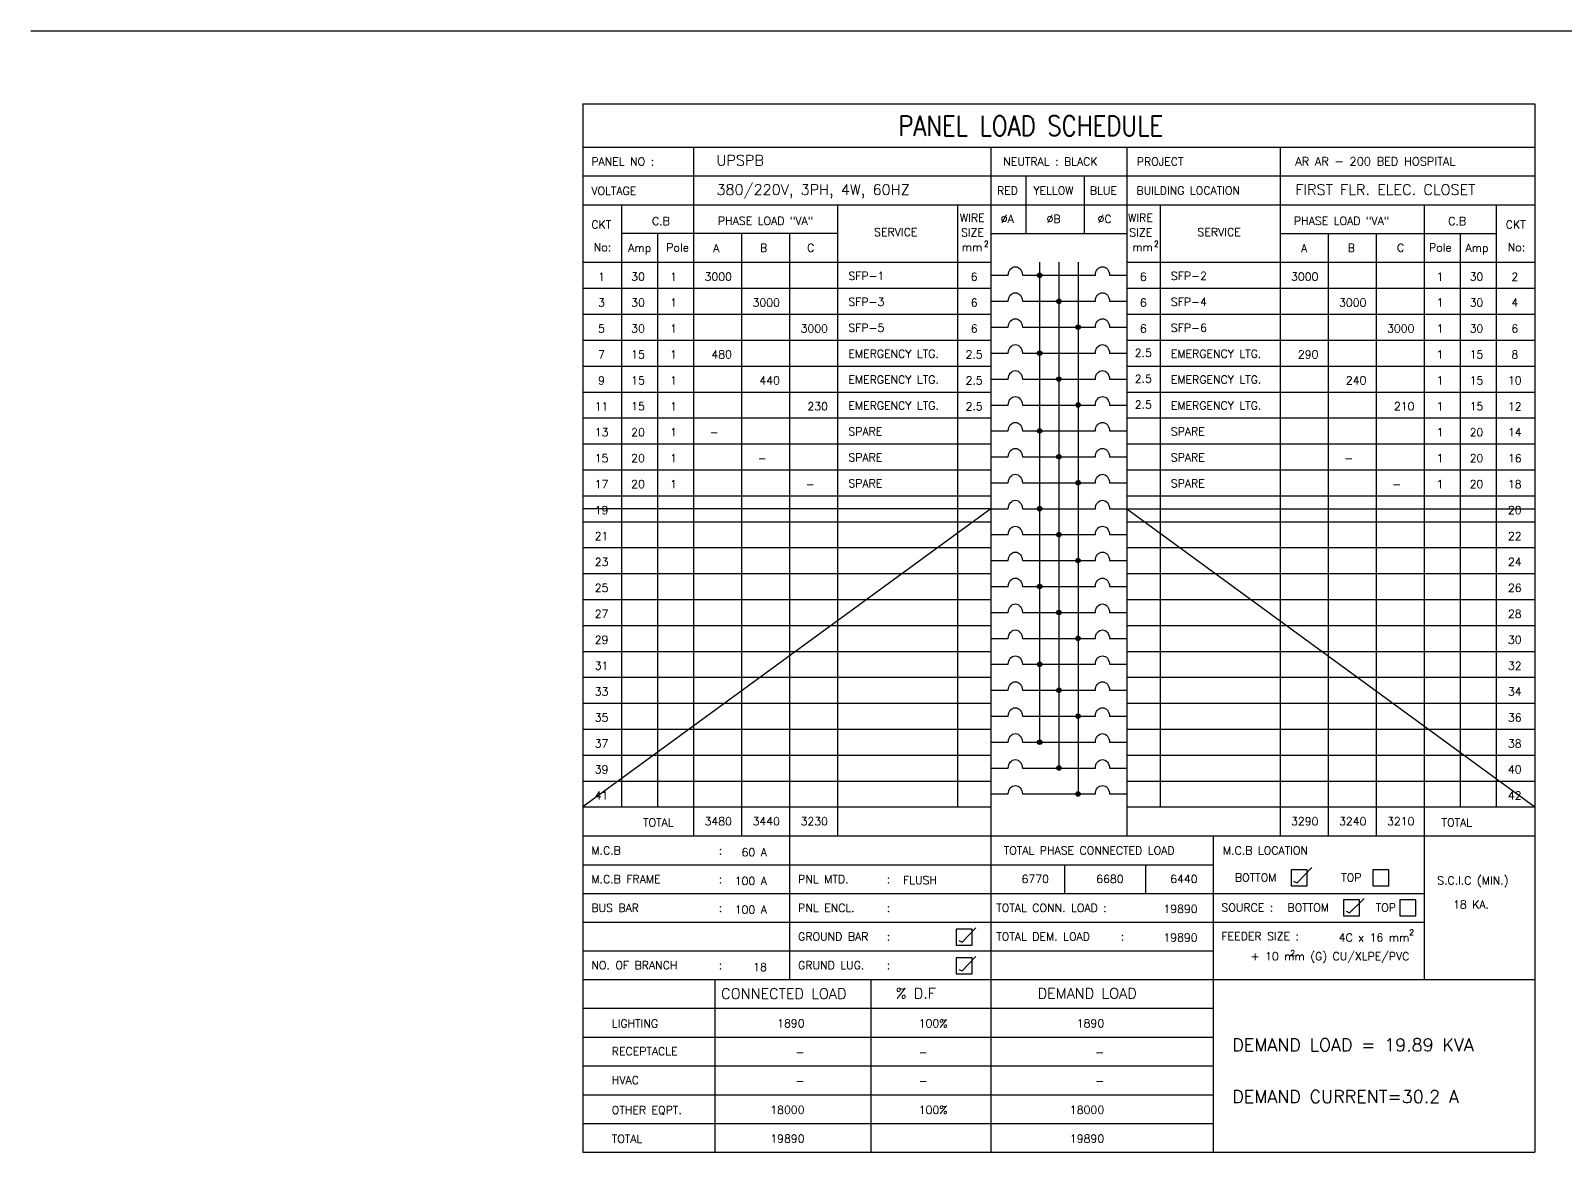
# Model space of a CAD drawing. Extents: x -114332 to -114222, y 51618 to 51715.
# Drawn here: x -114331.95 to -114298.43, y 51628.34 to 51652.82 of the extents above; entities that cross this region are included whole.
import ezdxf
from ezdxf.enums import TextEntityAlignment as Align

# ---------------------------------------------------------------- set-up
doc = ezdxf.new("R2010")
doc.units = 0
doc.header["$MEASUREMENT"] = 0
for name, color, linetype in [('BORDER', 4, 'CONTINUOUS'), ('E-TXT', 2, 'CONTINUOUS'), ('PANEL', 2, 'CONTINUOUS')]:
    doc.layers.add(name, color=color, linetype=linetype)
doc.styles.add('ROMANS', font='ROMANS.shx', dxfattribs={"height": 0.4})
pattern_1 = [(315, (90723.014225, 53692.79883), (0.00864749998874, 0.00864749998874), [])]
pattern_2 = [(315, (90723.014225, 53691.100688), (0.00864749998874, 0.00864749998874), [])]
pattern_3 = [(315, (90723.014225, 53689.402547), (0.00864749998874, 0.00864749998874), [])]
pattern_4 = [(315, (90723.014225, 53687.704406), (0.00864749998874, 0.00864749998874), [])]
pattern_5 = [(315, (90723.014225, 53686.006265), (0.00864749998874, 0.00864749998874), [])]
pattern_6 = [(315, (90723.014225, 53684.308124), (0.00864749998874, 0.00864749998874), [])]

msp = doc.modelspace()

# ---------------------------------------------------------------- hatches: boundary and pattern name
at = {"layer": 'PANEL', "linetype": 'Continuous'}
h = msp.add_hatch(dxfattribs=at)
h.set_pattern_fill('ANSI31', color=256, scale=0.068485, angle=406.041, style=0)
h.set_pattern_definition([(91.040959325, (90723.014225, 53692.7988295), (-0.00855917542476, -0.00015552164567), [])])
h.paths.add_polyline_path([(-114309.962, 51647.481, 1), (-114309.865, 51647.481, 1)])
h = msp.add_hatch(dxfattribs=at)
h.set_pattern_fill('ANSI31', color=256, scale=0.097835, angle=270, style=0)
h.set_pattern_definition(pattern_1)
h.paths.add_polyline_path([(-114309.543, 51646.914, 1), (-114309.445, 51646.914, 1)])
h = msp.add_hatch(dxfattribs=at)
h.set_pattern_fill('ANSI31', color=256, scale=0.097835, angle=270, style=0)
h.set_pattern_definition(pattern_1)
h.paths.add_polyline_path([(-114309.026, 51646.348, 1), (-114309.124, 51646.348, 1)])
h = msp.add_hatch(dxfattribs=at)
h.set_pattern_fill('ANSI31', color=256, scale=0.097835, angle=270, style=0)
h.set_pattern_definition(pattern_1)
h.paths.add_polyline_path([(-114309.865, 51645.782, 1), (-114309.962, 51645.782, 1)])
h = msp.add_hatch(dxfattribs=at)
h.set_pattern_fill('ANSI31', color=256, scale=0.097835, angle=270, style=0)
h.set_pattern_definition(pattern_1)
h.paths.add_polyline_path([(-114309.445, 51645.216, 1), (-114309.543, 51645.216, 1)])
h = msp.add_hatch(dxfattribs=at)
h.set_pattern_fill('ANSI31', color=256, scale=0.097835, angle=270, style=0)
h.set_pattern_definition(pattern_1)
h.paths.add_polyline_path([(-114309.026, 51644.65, 1), (-114309.124, 51644.65, 1)])
h = msp.add_hatch(dxfattribs=at)
h.set_pattern_fill('ANSI31', color=256, scale=0.097835, angle=270, style=0)
h.set_pattern_definition(pattern_2)
h.paths.add_polyline_path([(-114309.865, 51644.084, 1), (-114309.962, 51644.084, 1)])
h = msp.add_hatch(dxfattribs=at)
h.set_pattern_fill('ANSI31', color=256, scale=0.097835, angle=270, style=0)
h.set_pattern_definition(pattern_2)
h.paths.add_polyline_path([(-114309.445, 51643.518, 1), (-114309.543, 51643.518, 1)])
h = msp.add_hatch(dxfattribs=at)
h.set_pattern_fill('ANSI31', color=256, scale=0.097835, angle=270, style=0)
h.set_pattern_definition(pattern_2)
h.paths.add_polyline_path([(-114309.026, 51642.952, 1), (-114309.124, 51642.952, 1)])
h = msp.add_hatch(dxfattribs=at)
h.set_pattern_fill('ANSI31', color=256, scale=0.097835, angle=270, style=0)
h.set_pattern_definition(pattern_3)
h.paths.add_polyline_path([(-114309.865, 51642.386, 1), (-114309.962, 51642.386, 1)])
h = msp.add_hatch(dxfattribs=at)
h.set_pattern_fill('ANSI31', color=256, scale=0.097835, angle=270, style=0)
h.set_pattern_definition(pattern_3)
h.paths.add_polyline_path([(-114309.445, 51641.82, 1), (-114309.543, 51641.82, 1)])
h = msp.add_hatch(dxfattribs=at)
h.set_pattern_fill('ANSI31', color=256, scale=0.097835, angle=270, style=0)
h.set_pattern_definition(pattern_3)
h.paths.add_polyline_path([(-114309.026, 51641.254, 1), (-114309.124, 51641.254, 1)])
h = msp.add_hatch(dxfattribs=at)
h.set_pattern_fill('ANSI31', color=256, scale=0.097835, angle=270, style=0)
h.set_pattern_definition(pattern_4)
h.paths.add_polyline_path([(-114309.865, 51640.688, 1), (-114309.962, 51640.688, 1)])
h = msp.add_hatch(dxfattribs=at)
h.set_pattern_fill('ANSI31', color=256, scale=0.097835, angle=270, style=0)
h.set_pattern_definition(pattern_4)
h.paths.add_polyline_path([(-114309.445, 51640.122, 1), (-114309.543, 51640.122, 1)])
h = msp.add_hatch(dxfattribs=at)
h.set_pattern_fill('ANSI31', color=256, scale=0.097835, angle=270, style=0)
h.set_pattern_definition(pattern_4)
h.paths.add_polyline_path([(-114309.026, 51639.556, 1), (-114309.124, 51639.556, 1)])
h = msp.add_hatch(dxfattribs=at)
h.set_pattern_fill('ANSI31', color=256, scale=0.097835, angle=270, style=0)
h.set_pattern_definition(pattern_5)
h.paths.add_polyline_path([(-114309.865, 51638.99, 1), (-114309.962, 51638.99, 1)])
h = msp.add_hatch(dxfattribs=at)
h.set_pattern_fill('ANSI31', color=256, scale=0.097835, angle=270, style=0)
h.set_pattern_definition(pattern_5)
h.paths.add_polyline_path([(-114309.445, 51638.424, 1), (-114309.543, 51638.424, 1)])
h = msp.add_hatch(dxfattribs=at)
h.set_pattern_fill('ANSI31', color=256, scale=0.097835, angle=270, style=0)
h.set_pattern_definition(pattern_5)
h.paths.add_polyline_path([(-114309.026, 51637.858, 1), (-114309.124, 51637.858, 1)])
h = msp.add_hatch(dxfattribs=at)
h.set_pattern_fill('ANSI31', color=256, scale=0.097835, angle=270, style=0)
h.set_pattern_definition(pattern_6)
h.paths.add_polyline_path([(-114309.865, 51637.292, 1), (-114309.962, 51637.292, 1)])
h = msp.add_hatch(dxfattribs=at)
h.set_pattern_fill('ANSI31', color=256, scale=0.097835, angle=270, style=0)
h.set_pattern_definition(pattern_6)
h.paths.add_polyline_path([(-114309.445, 51636.726, 1), (-114309.543, 51636.726, 1)])
h = msp.add_hatch(dxfattribs=at)
h.set_pattern_fill('ANSI31', color=256, scale=0.097835, angle=270, style=0)
h.set_pattern_definition(pattern_6)
h.paths.add_polyline_path([(-114309.026, 51636.16, 1), (-114309.124, 51636.16, 1)])

# ---------------------------------------------------------------- linework, layer by layer
at = {"layer": 'BORDER', "color": 1}
msp.add_line((-114331.947, 51652.819), (-114221.674, 51652.819), dxfattribs=at)
at = {"layer": 'PANEL', "color": 6}
for p, q in [((-114319.889, 51651.223), (-114319.889, 51628.339)), ((-114319.889, 51651.223), (-114299.099, 51651.223)), ((-114299.099, 51651.223), (-114299.099, 51628.339)), ((-114319.889, 51628.339), (-114299.099, 51628.339))]:
    msp.add_line(p, q, dxfattribs=at)
at = {"layer": 'PANEL', "color": 2}
for p, q in [((-114319.889, 51650.279), (-114299.099, 51650.279)), ((-114310.979, 51650.279), (-114310.979, 51635.243)), ((-114308.009, 51650.279), (-114308.009, 51635.243)), ((-114319.889, 51649.021), (-114299.099, 51649.021)), ((-114310.979, 51648.39), (-114308.009, 51648.39)), ((-114319.889, 51635.243), (-114299.099, 51635.243))]:
    msp.add_line(p, q, dxfattribs=at)
at = {"layer": 'PANEL', "color": 11}
for p, q in [((-114317.47, 51650.279), (-114317.47, 51635.243)), ((-114304.663, 51650.279), (-114304.663, 51635.243)), ((-114319.042, 51649.021), (-114319.042, 51635.877)), ((-114314.325, 51649.021), (-114314.325, 51635.243)), ((-114311.705, 51649.021), (-114311.705, 51635.877)), ((-114307.284, 51649.021), (-114307.284, 51635.877)), ((-114301.518, 51649.021), (-114301.518, 51632.113)), ((-114299.946, 51649.021), (-114299.946, 51635.877)), ((-114314.325, 51648.393), (-114319.042, 51648.393)), ((-114318.256, 51648.393), (-114318.256, 51635.877)), ((-114316.422, 51648.393), (-114316.422, 51635.243)), ((-114315.374, 51648.393), (-114315.374, 51632.113)), ((-114304.663, 51648.393), (-114299.946, 51648.393)), ((-114303.615, 51648.393), (-114303.615, 51635.243)), ((-114302.567, 51648.393), (-114302.567, 51635.243)), ((-114300.732, 51648.393), (-114300.732, 51635.877)), ((-114319.889, 51647.764), (-114310.979, 51647.764)), ((-114308.009, 51647.764), (-114299.099, 51647.764)), ((-114319.889, 51647.198), (-114310.979, 51647.198)), ((-114308.009, 51647.198), (-114299.099, 51647.198)), ((-114319.889, 51646.631), (-114310.979, 51646.631)), ((-114308.009, 51646.631), (-114299.099, 51646.631)), ((-114319.889, 51646.065), (-114310.979, 51646.065)), ((-114308.009, 51646.065), (-114299.099, 51646.065)), ((-114319.889, 51645.499), (-114310.979, 51645.499)), ((-114308.009, 51645.499), (-114299.099, 51645.499)), ((-114319.889, 51644.933), (-114310.979, 51644.933)), ((-114308.009, 51644.933), (-114299.099, 51644.933)), ((-114319.889, 51644.367), (-114310.979, 51644.367)), ((-114308.009, 51644.367), (-114299.099, 51644.367)), ((-114319.889, 51643.801), (-114310.979, 51643.801)), ((-114308.009, 51643.801), (-114299.099, 51643.801)), ((-114319.889, 51643.235), (-114310.979, 51643.235)), ((-114308.009, 51643.235), (-114299.099, 51643.235)), ((-114319.889, 51642.669), (-114310.979, 51642.669)), ((-114308.009, 51642.669), (-114299.099, 51642.669)), ((-114319.889, 51642.103), (-114310.979, 51642.103)), ((-114308.009, 51642.103), (-114299.099, 51642.103)), ((-114319.889, 51641.537), (-114310.979, 51641.537)), ((-114308.009, 51641.537), (-114299.099, 51641.537)), ((-114319.889, 51640.971), (-114310.979, 51640.971)), ((-114308.009, 51640.971), (-114299.099, 51640.971)), ((-114319.889, 51640.405), (-114310.979, 51640.405)), ((-114308.009, 51640.405), (-114299.099, 51640.405)), ((-114319.889, 51639.839), (-114310.979, 51639.839)), ((-114308.009, 51639.839), (-114299.099, 51639.839)), ((-114319.889, 51639.273), (-114310.979, 51639.273)), ((-114308.009, 51639.273), (-114299.099, 51639.273)), ((-114319.889, 51638.707), (-114310.979, 51638.707)), ((-114308.009, 51638.707), (-114299.099, 51638.707)), ((-114319.889, 51638.141), (-114310.979, 51638.141)), ((-114308.009, 51638.141), (-114299.099, 51638.141)), ((-114319.889, 51637.575), (-114310.979, 51637.575)), ((-114308.009, 51637.575), (-114299.099, 51637.575)), ((-114319.889, 51637.009), (-114310.979, 51637.009)), ((-114308.009, 51637.009), (-114299.099, 51637.009)), ((-114319.889, 51636.443), (-114310.979, 51636.443)), ((-114308.009, 51636.443), (-114299.099, 51636.443)), ((-114319.889, 51635.877), (-114310.979, 51635.877)), ((-114308.009, 51635.877), (-114299.099, 51635.877)), ((-114310.979, 51635.243), (-114310.979, 51628.339)), ((-114306.128, 51635.243), (-114306.128, 51632.113)), ((-114319.889, 51634.617), (-114306.128, 51634.617)), ((-114309.373, 51634.617), (-114309.373, 51633.991)), ((-114307.603, 51634.617), (-114307.603, 51633.991)), ((-114319.889, 51633.991), (-114301.518, 51633.991)), ((-114319.889, 51633.365), (-114301.518, 51633.365)), ((-114319.889, 51632.739), (-114306.128, 51632.739)), ((-114319.889, 51632.113), (-114299.099, 51632.113)), ((-114317.008, 51632.113), (-114317.008, 51628.339)), ((-114313.6, 51632.113), (-114313.6, 51628.339)), ((-114306.128, 51632.113), (-114306.128, 51628.339)), ((-114319.889, 51631.484), (-114306.128, 51631.484)), ((-114319.889, 51630.855), (-114306.128, 51630.855)), ((-114319.889, 51630.226), (-114306.128, 51630.226)), ((-114319.889, 51629.597), (-114306.128, 51629.597)), ((-114319.889, 51628.968), (-114306.128, 51628.968))]:
    msp.add_line(p, q, dxfattribs=at)
at = {"layer": 'PANEL'}
for p, q in [((-114319.889, 51649.653), (-114299.099, 51649.653)), ((-114310.209, 51648.39), (-114310.209, 51649.653)), ((-114308.933, 51648.39), (-114308.933, 51649.653)), ((-114309.914, 51647.764), (-114309.914, 51637.292)), ((-114309.494, 51647.764), (-114309.494, 51636.726)), ((-114309.075, 51647.764), (-114309.075, 51636.16)), ((-114310.979, 51647.481), (-114310.6, 51647.481)), ((-114310.292, 51647.481), (-114308.696, 51647.481)), ((-114308.388, 51647.481), (-114308.009, 51647.481)), ((-114310.979, 51646.914), (-114310.6, 51646.914)), ((-114310.292, 51646.914), (-114308.696, 51646.914)), ((-114308.388, 51646.914), (-114308.009, 51646.914)), ((-114310.979, 51646.348), (-114310.6, 51646.348)), ((-114310.292, 51646.348), (-114308.696, 51646.348)), ((-114308.388, 51646.348), (-114308.009, 51646.348)), ((-114310.979, 51645.782), (-114310.6, 51645.782)), ((-114310.292, 51645.782), (-114308.696, 51645.782)), ((-114308.388, 51645.782), (-114308.009, 51645.782)), ((-114310.979, 51645.216), (-114310.6, 51645.216)), ((-114310.292, 51645.216), (-114308.696, 51645.216)), ((-114308.388, 51645.216), (-114308.009, 51645.216)), ((-114310.979, 51644.65), (-114310.6, 51644.65)), ((-114310.292, 51644.65), (-114308.696, 51644.65)), ((-114308.388, 51644.65), (-114308.009, 51644.65)), ((-114310.979, 51644.084), (-114310.6, 51644.084)), ((-114310.292, 51644.084), (-114308.696, 51644.084)), ((-114308.388, 51644.084), (-114308.009, 51644.084)), ((-114310.979, 51643.518), (-114310.6, 51643.518)), ((-114310.292, 51643.518), (-114308.696, 51643.518)), ((-114308.388, 51643.518), (-114308.009, 51643.518)), ((-114310.979, 51642.952), (-114310.6, 51642.952)), ((-114310.292, 51642.952), (-114308.696, 51642.952)), ((-114308.388, 51642.952), (-114308.009, 51642.952)), ((-114310.979, 51642.386), (-114310.6, 51642.386)), ((-114310.292, 51642.386), (-114308.696, 51642.386)), ((-114308.388, 51642.386), (-114308.009, 51642.386)), ((-114310.979, 51641.82), (-114310.6, 51641.82)), ((-114310.292, 51641.82), (-114308.696, 51641.82)), ((-114308.388, 51641.82), (-114308.009, 51641.82)), ((-114310.979, 51641.254), (-114310.6, 51641.254)), ((-114310.292, 51641.254), (-114308.696, 51641.254)), ((-114308.388, 51641.254), (-114308.009, 51641.254)), ((-114310.979, 51640.688), (-114310.6, 51640.688)), ((-114310.292, 51640.688), (-114308.696, 51640.688)), ((-114308.388, 51640.688), (-114308.009, 51640.688)), ((-114310.979, 51640.122), (-114310.6, 51640.122)), ((-114310.292, 51640.122), (-114308.696, 51640.122)), ((-114308.388, 51640.122), (-114308.009, 51640.122)), ((-114310.979, 51639.556), (-114310.6, 51639.556)), ((-114310.292, 51639.556), (-114308.696, 51639.556)), ((-114308.388, 51639.556), (-114308.009, 51639.556)), ((-114310.979, 51638.99), (-114310.6, 51638.99)), ((-114310.292, 51638.99), (-114308.696, 51638.99)), ((-114308.388, 51638.99), (-114308.009, 51638.99)), ((-114310.979, 51638.424), (-114310.6, 51638.424)), ((-114310.292, 51638.424), (-114308.696, 51638.424)), ((-114308.388, 51638.424), (-114308.009, 51638.424)), ((-114310.979, 51637.858), (-114310.6, 51637.858)), ((-114310.292, 51637.858), (-114308.696, 51637.858)), ((-114308.388, 51637.858), (-114308.009, 51637.858)), ((-114310.979, 51637.292), (-114310.6, 51637.292)), ((-114310.292, 51637.292), (-114308.696, 51637.292)), ((-114308.388, 51637.292), (-114308.009, 51637.292)), ((-114310.979, 51636.726), (-114310.6, 51636.726)), ((-114310.292, 51636.726), (-114308.696, 51636.726)), ((-114308.388, 51636.726), (-114308.009, 51636.726)), ((-114310.979, 51636.16), (-114310.6, 51636.16)), ((-114310.292, 51636.16), (-114308.696, 51636.16)), ((-114308.388, 51636.16), (-114308.009, 51636.16)), ((-114304.291, 51634.224), (-114303.973, 51634.556)), ((-114304.367, 51634.254), (-114304.291, 51634.224)), ((-114303.144, 51633.569), (-114302.825, 51633.881)), ((-114303.22, 51633.599), (-114303.144, 51633.569)), ((-114311.604, 51632.928), (-114311.305, 51633.241)), ((-114311.68, 51632.959), (-114311.604, 51632.928)), ((-114311.604, 51632.301), (-114311.305, 51632.613)), ((-114311.68, 51632.331), (-114311.604, 51632.301))]:
    msp.add_line(p, q, dxfattribs=at)
at = {"layer": 'PANEL', "color": 7}
for p, q in [((-114310.979, 51642.386), (-114319.889, 51642.386)), ((-114310.979, 51642.386), (-114319.889, 51635.877)), ((-114308.009, 51642.386), (-114299.099, 51642.386)), ((-114308.009, 51642.386), (-114299.099, 51635.877))]:
    msp.add_line(p, q, dxfattribs=at)
at = {"layer": 'PANEL', "color": 11}
for points in [[(-114304.075, 51634.507), (-114304.424, 51634.507), (-114304.424, 51634.158), (-114304.075, 51634.158)], [(-114302.29, 51634.507), (-114302.64, 51634.507), (-114302.64, 51634.158), (-114302.29, 51634.158)], [(-114302.927, 51633.852), (-114303.277, 51633.852), (-114303.277, 51633.502), (-114302.927, 51633.502)], [(-114301.7, 51633.852), (-114302.05, 51633.852), (-114302.05, 51633.502), (-114301.7, 51633.502)], [(-114311.387, 51633.211), (-114311.737, 51633.211), (-114311.737, 51632.862), (-114311.387, 51632.862)], [(-114311.387, 51632.584), (-114311.737, 51632.584), (-114311.737, 51632.235), (-114311.387, 51632.235)]]:
    msp.add_lwpolyline(points, close=True, dxfattribs=at)
at = {"layer": 'PANEL'}
for centre in [(-114309.914, 51647.481), (-114309.494, 51646.914), (-114309.075, 51646.348), (-114309.914, 51645.782), (-114309.494, 51645.216), (-114309.075, 51644.65), (-114309.914, 51644.084), (-114309.494, 51643.518), (-114309.075, 51642.952), (-114309.914, 51642.386), (-114309.494, 51641.82), (-114309.075, 51641.254), (-114309.914, 51640.688), (-114309.494, 51640.122), (-114309.075, 51639.556), (-114309.914, 51638.99), (-114309.494, 51638.424), (-114309.075, 51637.858), (-114309.914, 51637.292), (-114309.494, 51636.726), (-114309.075, 51636.16)]:
    msp.add_circle(centre, 0.0489, dxfattribs=at)
at = {"layer": 'PANEL', "extrusion": (0, 0, -1)}
for centre in [(-114310.446, 51647.481), (-114308.542, 51647.481), (-114310.446, 51646.914), (-114308.542, 51646.914), (-114310.446, 51646.348), (-114308.542, 51646.348), (-114310.446, 51645.782), (-114308.542, 51645.782), (-114310.446, 51645.216), (-114308.542, 51645.216), (-114310.446, 51644.65), (-114308.542, 51644.65), (-114310.446, 51644.084), (-114308.542, 51644.084), (-114310.446, 51643.518), (-114308.542, 51643.518), (-114310.446, 51642.952), (-114308.542, 51642.952), (-114310.446, 51642.386), (-114308.542, 51642.386), (-114310.446, 51641.82), (-114308.542, 51641.82), (-114310.446, 51641.254), (-114308.542, 51641.254), (-114310.446, 51640.688), (-114308.542, 51640.688), (-114310.446, 51640.122), (-114308.542, 51640.122), (-114310.446, 51639.556), (-114308.542, 51639.556), (-114310.446, 51638.99), (-114308.542, 51638.99), (-114310.446, 51638.424), (-114308.542, 51638.424), (-114310.446, 51637.858), (-114308.542, 51637.858), (-114310.446, 51637.292), (-114308.542, 51637.292), (-114310.446, 51636.726), (-114308.542, 51636.726), (-114310.446, 51636.16), (-114308.542, 51636.16)]:
    msp.add_ellipse(centre, major_axis=(0, 0.185), ratio=0.833333, start_param=-1.570796, end_param=1.570796, dxfattribs=at)

# ---------------------------------------------------------------- texts
at = {"layer": 'E-TXT', "style": 'ROMANS'}
for s, height, p in [('UPSPB', 0.2306, (-114316.972, 51649.875)), ('AR AR - 200 BED HOSPITAL', 0.18169, (-114304.331, 51649.876)), ('380/220V, 3PH, 4W, 60HZ', 0.23061, (-114316.972, 51649.234)), ('FIRST FLR. ELEC. CLOSET', 0.23061, (-114304.331, 51649.234)), ('30', 0.1747, (-114318.834, 51647.364)), ('30', 0.1747, (-114300.524, 51647.364)), ('30', 0.1747, (-114318.834, 51646.798)), ('30', 0.1747, (-114300.524, 51646.798)), ('30', 0.1747, (-114318.834, 51646.232)), ('30', 0.1747, (-114300.524, 51646.232)), ('15', 0.1747, (-114318.834, 51645.666)), ('15', 0.1747, (-114300.524, 51645.666)), ('15', 0.1747, (-114318.834, 51645.1)), ('15', 0.1747, (-114300.524, 51645.1)), ('15', 0.1747, (-114318.834, 51644.534)), ('15', 0.1747, (-114300.524, 51644.534)), ('20', 0.1747, (-114318.834, 51643.968)), ('20', 0.1747, (-114300.524, 51643.968)), ('20', 0.1747, (-114318.834, 51643.402)), ('20', 0.1747, (-114300.524, 51643.402)), ('20', 0.1747, (-114318.834, 51642.836)), ('20', 0.1747, (-114300.524, 51642.836))]:
    msp.add_text(s, height=height, dxfattribs=at).set_placement(p)
for s, height, p in [('1', 0.175, (-114317.909, 51647.45)), ('6', 0.175, (-114311.345, 51647.45)), ('6', 0.175, (-114307.65, 51647.45)), ('1', 0.175, (-114301.171, 51647.45)), ('1', 0.175, (-114317.909, 51646.884)), ('6', 0.175, (-114311.345, 51646.884)), ('6', 0.175, (-114307.65, 51646.884)), ('1', 0.175, (-114301.171, 51646.884)), ('1', 0.175, (-114317.909, 51646.318)), ('6', 0.175, (-114311.345, 51646.318)), ('6', 0.175, (-114307.65, 51646.318)), ('1', 0.175, (-114301.171, 51646.318)), ('1', 0.175, (-114317.909, 51645.752)), ('2.5', 0.1747, (-114311.345, 51645.752)), ('2.5', 0.1747, (-114307.65, 51645.79)), ('1', 0.175, (-114301.171, 51645.752)), ('1', 0.175, (-114317.909, 51645.186)), ('2.5', 0.1747, (-114311.345, 51645.186)), ('2.5', 0.1747, (-114307.65, 51645.224)), ('1', 0.175, (-114301.171, 51645.186)), ('1', 0.175, (-114317.909, 51644.62)), ('2.5', 0.1747, (-114311.345, 51644.62)), ('2.5', 0.1747, (-114307.65, 51644.658)), ('1', 0.175, (-114301.171, 51644.62)), ('1', 0.175, (-114317.909, 51644.054)), ('1', 0.175, (-114301.171, 51644.054)), ('1', 0.175, (-114317.909, 51643.488)), ('1', 0.175, (-114301.171, 51643.488)), ('1', 0.175, (-114317.909, 51642.922)), ('1', 0.175, (-114301.171, 51642.922))]:
    msp.add_text(s, height=height, dxfattribs=at).set_placement(p, align=Align.MIDDLE)
for s, height, p in [('3000', 0.1747, (-114316.633, 51647.364)), ('3000', 0.1747, (-114303.826, 51647.364)), ('3000', 0.1747, (-114315.585, 51646.798)), ('3000', 0.1747, (-114302.778, 51646.798)), ('3000', 0.1747, (-114314.536, 51646.232)), ('3000', 0.1747, (-114301.729, 51646.232)), ('480', 0.1747, (-114316.633, 51645.666)), ('290', 0.1747, (-114303.826, 51645.666)), ('440', 0.1747, (-114315.585, 51645.1)), ('240', 0.1747, (-114302.778, 51645.1)), ('230', 0.1747, (-114314.536, 51644.534)), ('210', 0.1747, (-114301.729, 51644.534)), ('-', 0.175, (-114316.925, 51643.968)), ('-', 0.175, (-114315.877, 51643.402)), ('-', 0.175, (-114303.07, 51643.402)), ('-', 0.175, (-114314.828, 51642.836)), ('-', 0.175, (-114302.021, 51642.836)), ('3480', 0.1747, (-114316.633, 51635.477)), ('3440', 0.1747, (-114315.585, 51635.477)), ('3230', 0.1747, (-114314.536, 51635.477)), ('3290', 0.1747, (-114303.826, 51635.477)), ('3240', 0.1747, (-114302.778, 51635.477)), ('3210', 0.1747, (-114301.729, 51635.477)), ('60 A', 0.1747, (-114315.87, 51634.8)), ('100 A', 0.1747, (-114315.87, 51634.174)), ('FLUSH', 0.1747, (-114312.156, 51634.192)), ('6770', 0.1747, (-114309.71, 51634.218)), ('6680', 0.1747, (-114308.08, 51634.218)), ('6440', 0.1747, (-114306.464, 51634.218)), ('100 A', 0.1747, (-114315.87, 51633.548)), ('19890', 0.1747, (-114306.464, 51633.565)), ('19890', 0.1747, (-114306.464, 51632.939)), ('4C x 16 mm', 0.1747, (-114301.84, 51632.939)), ('2', 0.122, (-114301.739, 51633.078)), ('+ 10 mm (G) CU/XLPE/PVC', 0.17471, (-114301.84, 51632.53)), ('2', 0.122, (-114304.335, 51632.626)), ('18', 0.1747, (-114315.87, 51632.296)), ('1890', 0.1747, (-114315.048, 51631.066)), ('1890', 0.1747, (-114308.505, 51631.066)), ('-', 0.175, (-114315.048, 51630.437)), ('-', 0.175, (-114308.505, 51630.437)), ('-', 0.175, (-114315.048, 51629.808)), ('-', 0.175, (-114308.505, 51629.808)), ('18000', 0.1747, (-114315.048, 51629.179)), ('18000', 0.1747, (-114308.505, 51629.179)), ('19890', 0.1747, (-114315.048, 51628.55)), ('19890', 0.1747, (-114308.505, 51628.55))]:
    msp.add_text(s, height=height, dxfattribs=at).set_placement(p, align=Align.RIGHT)
at = {"layer": 'PANEL', "color": 6, "style": 'ROMANS', "width": 0.833333}
msp.add_text('PANEL LOAD SCHEDULE', height=0.44026, dxfattribs=at).set_placement((-114313.004, 51650.524))
at = {"layer": 'PANEL', "style": 'ROMANS'}
for s, height, p in [('PANEL NO :', 0.1747, (-114319.704, 51649.875)), ('NEUTRAL : BLACK', 0.17471, (-114310.708, 51649.875)), ('PROJECT', 0.1747, (-114307.792, 51649.875)), ('VOLTAGE', 0.1747, (-114319.704, 51649.236)), ('RED', 0.1747, (-114310.845, 51649.242)), ('YELLOW', 0.1747, (-114310.051, 51649.242)), ('BLUE', 0.1747, (-114308.818, 51649.242)), ('BUILDING LOCATION', 0.17471, (-114307.8, 51649.242)), ('WIRE', 0.1747, (-114311.656, 51648.651)), ('WIRE', 0.1747, (-114307.981, 51648.651)), ('CKT', 0.1747, (-114319.704, 51648.5)), ('C.B', 0.1747, (-114318.38, 51648.576)), ('PHASE LOAD "VA"', 0.17471, (-114316.94, 51648.582)), ('SERVICE', 0.1747, (-114313.528, 51648.336)), ('SIZE', 0.1747, (-114311.631, 51648.33)), ('%%CA', 0.1747, (-114310.763, 51648.623)), ('%%CB', 0.1747, (-114309.763, 51648.623)), ('%%CC', 0.1747, (-114308.648, 51648.623)), ('SIZE', 0.1747, (-114307.957, 51648.33)), ('SERVICE', 0.1747, (-114306.467, 51648.336)), ('PHASE LOAD "VA"', 0.17471, (-114304.361, 51648.582)), ('C.B', 0.1747, (-114300.991, 51648.576)), ('CKT', 0.1747, (-114299.734, 51648.5)), ('No:', 0.1747, (-114319.652, 51648.008)), ('Amp', 0.1747, (-114318.899, 51647.993)), ('Pole', 0.1747, (-114318.068, 51648)), ('A', 0.175, (-114317.042, 51647.985)), ('B', 0.175, (-114316.018, 51647.992)), ('C', 0.175, (-114314.991, 51647.994)), ('A', 0.175, (-114304.206, 51647.985)), ('B', 0.175, (-114303.188, 51647.992)), ('C', 0.175, (-114302.111, 51647.994)), ('Pole', 0.1747, (-114301.411, 51648)), ('Amp', 0.1747, (-114300.614, 51647.993)), ('No:', 0.1747, (-114299.694, 51648.008)), ('mm', 0.1747, (-114311.614, 51648.009)), ('mm', 0.1747, (-114307.89, 51648.009)), ('SFP-1', 0.1747, (-114314.091, 51647.38)), ('SFP-2', 0.1747, (-114307.049, 51647.38)), ('SFP-3', 0.1747, (-114314.091, 51646.814)), ('SFP-4', 0.1747, (-114307.049, 51646.814)), ('SFP-5', 0.1747, (-114314.091, 51646.248)), ('SFP-6', 0.1747, (-114307.049, 51646.248)), ('EMERGENCY LTG.', 0.17471, (-114314.091, 51645.682)), ('EMERGENCY LTG.', 0.17471, (-114307.049, 51645.682)), ('EMERGENCY LTG.', 0.17471, (-114314.091, 51645.116)), ('EMERGENCY LTG.', 0.17471, (-114307.049, 51645.116)), ('EMERGENCY LTG.', 0.17471, (-114314.091, 51644.55)), ('EMERGENCY LTG.', 0.17471, (-114307.049, 51644.55)), ('SPARE', 0.1747, (-114314.091, 51643.984)), ('SPARE', 0.1747, (-114307.049, 51643.984)), ('SPARE', 0.1747, (-114314.091, 51643.418)), ('SPARE', 0.1747, (-114307.049, 51643.418)), ('SPARE', 0.1747, (-114314.091, 51642.852)), ('SPARE', 0.1747, (-114307.049, 51642.852)), ('TOTAL', 0.1747, (-114318.575, 51635.45)), ('TOTAL', 0.1747, (-114301.138, 51635.45)), ('M.C.B', 0.1747, (-114319.704, 51634.839)), (':', 0.175, (-114316.922, 51634.839)), ('TOTAL PHASE CONNECTED LOAD', 0.17471, (-114310.697, 51634.839)), ('M.C.B LOCATION', 0.17471, (-114305.911, 51634.839)), ('BOTTOM', 0.1747, (-114305.649, 51634.249)), ('TOP', 0.1747, (-114303.329, 51634.249)), ('M.C.B FRAME', 0.17471, (-114319.704, 51634.213)), (':', 0.175, (-114316.922, 51634.213)), ('PNL MTD.', 0.1747, (-114315.188, 51634.213)), (':', 0.175, (-114313.254, 51634.213)), ('S.C.I.C (MIN.)', 0.17471, (-114301.233, 51634.184)), ('BUS BAR', 0.1747, (-114319.704, 51633.587)), ('PNL ENCL.', 0.1747, (-114315.188, 51633.587)), ('TOTAL CONN. LOAD :', 0.17471, (-114310.861, 51633.587)), ('SOURCE :', 0.1747, (-114305.944, 51633.594)), ('BOTTOM', 0.1747, (-114304.502, 51633.594)), ('TOP', 0.1747, (-114302.575, 51633.594)), ('18 KA.', 0.1747, (-114300.887, 51633.659)), (':', 0.175, (-114316.922, 51633.587)), (':', 0.175, (-114313.254, 51633.587)), ('GROUND BAR', 0.1747, (-114315.188, 51632.961)), (':', 0.175, (-114313.254, 51632.961)), ('TOTAL DEM. LOAD ', 0.17471, (-114310.861, 51632.961)), (':', 0.175, (-114308.14, 51632.961)), ('FEEDER SIZE :', 0.17471, (-114305.944, 51632.968)), ('NO. OF BRANCH', 0.17471, (-114319.704, 51632.335)), (':', 0.175, (-114316.922, 51632.335)), ('GRUND LUG.', 0.1747, (-114315.188, 51632.335)), (':', 0.175, (-114313.254, 51632.335)), ('CONNECTED LOAD', 0.23061, (-114316.869, 51631.687)), ('% D.F', 0.2306, (-114313.057, 51631.693)), ('DEMAND LOAD', 0.23061, (-114309.957, 51631.693)), ('LIGHTING', 0.1747, (-114319.257, 51631.064)), ('100%', 0.1747, (-114312.555, 51631.064)), ('DEMAND LOAD = 19.89 KVA', 0.27953, (-114305.708, 51630.544)), ('RECEPTACLE', 0.1747, (-114319.257, 51630.457)), ('-', 0.175, (-114312.555, 51630.436)), ('HVAC', 0.1747, (-114319.257, 51629.827)), ('-', 0.175, (-114312.555, 51629.807)), ('DEMAND CURRENT=30.2 A', 0.27953, (-114305.708, 51629.416)), ('OTHER EQPT.', 0.17471, (-114319.257, 51629.175)), ('100%', 0.1747, (-114312.555, 51629.178)), ('TOTAL', 0.1747, (-114319.257, 51628.546))]:
    msp.add_text(s, height=height, dxfattribs=at).set_placement(p)
at = {"layer": 'PANEL', "style": 'ROMANS', "width": 0.833333}
for p in [(-114311.127, 51648.099), (-114307.414, 51648.099)]:
    msp.add_text('2', height=0.132, dxfattribs=at).set_placement(p)
at = {"layer": 'PANEL', "style": 'ROMANS'}
for s, height, p in [('1', 0.175, (-114319.481, 51647.45)), ('2', 0.175, (-114299.538, 51647.45)), ('3', 0.175, (-114319.481, 51646.884)), ('4', 0.175, (-114299.538, 51646.884)), ('5', 0.175, (-114319.481, 51646.318)), ('6', 0.175, (-114299.538, 51646.318)), ('7', 0.175, (-114319.481, 51645.752)), ('8', 0.175, (-114299.538, 51645.752)), ('9', 0.175, (-114319.481, 51645.186)), ('10', 0.1747, (-114299.538, 51645.186)), ('11', 0.1747, (-114319.481, 51644.62)), ('12', 0.1747, (-114299.538, 51644.62)), ('13', 0.1747, (-114319.481, 51644.054)), ('14', 0.1747, (-114299.538, 51644.054)), ('15', 0.1747, (-114319.481, 51643.488)), ('16', 0.1747, (-114299.538, 51643.488)), ('17', 0.1747, (-114319.481, 51642.922)), ('18', 0.1747, (-114299.538, 51642.922)), ('19', 0.1747, (-114319.481, 51642.356)), ('20', 0.1747, (-114299.538, 51642.356)), ('21', 0.1747, (-114319.481, 51641.79)), ('22', 0.1747, (-114299.538, 51641.79)), ('23', 0.1747, (-114319.481, 51641.224)), ('24', 0.1747, (-114299.538, 51641.224)), ('25', 0.1747, (-114319.481, 51640.658)), ('26', 0.1747, (-114299.538, 51640.658)), ('27', 0.1747, (-114319.481, 51640.092)), ('28', 0.1747, (-114299.538, 51640.092)), ('29', 0.1747, (-114319.481, 51639.526)), ('30', 0.1747, (-114299.538, 51639.526)), ('31', 0.1747, (-114319.481, 51638.96)), ('32', 0.1747, (-114299.538, 51638.96)), ('33', 0.1747, (-114319.481, 51638.394)), ('34', 0.1747, (-114299.538, 51638.394)), ('35', 0.1747, (-114319.481, 51637.827)), ('36', 0.1747, (-114299.538, 51637.827)), ('37', 0.1747, (-114319.481, 51637.261)), ('38', 0.1747, (-114299.538, 51637.261)), ('39', 0.1747, (-114319.481, 51636.695)), ('40', 0.1747, (-114299.538, 51636.695)), ('41', 0.1747, (-114319.481, 51636.129)), ('42', 0.1747, (-114299.538, 51636.129))]:
    msp.add_text(s, height=height, dxfattribs=at).set_placement(p, align=Align.MIDDLE)

doc.saveas('drawing.dxf')
